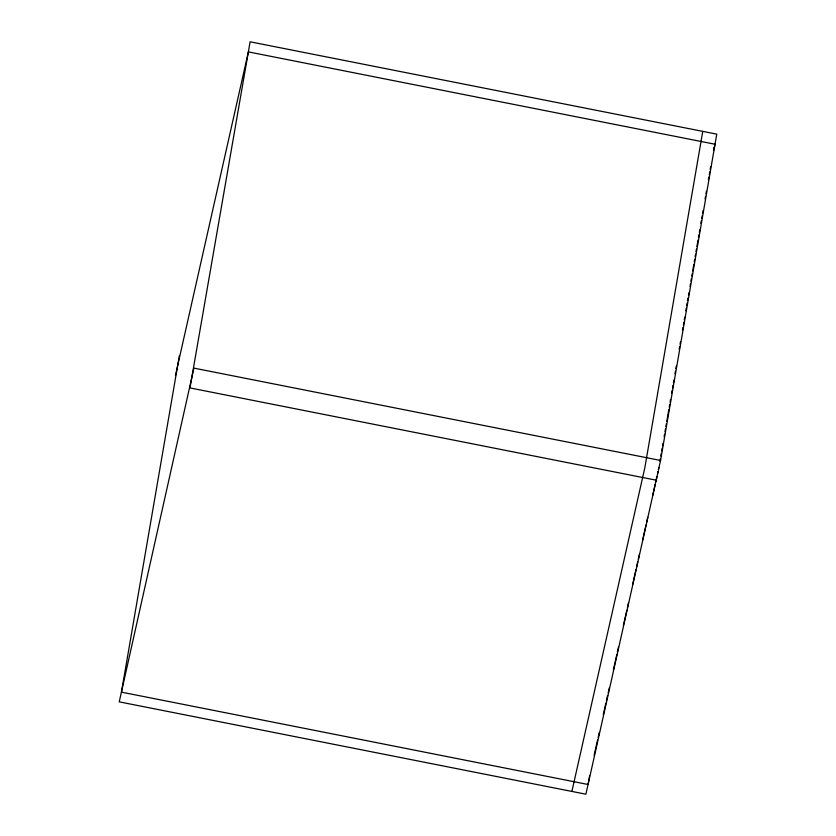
<?xml version="1.0" encoding="UTF-8"?>
<svg xmlns="http://www.w3.org/2000/svg" width="836" height="836" viewBox="0 0 836 836"><rect width="100%" height="100%" fill="white"/><g stroke="black" fill="none" stroke-linecap="round" stroke-linejoin="round"><path stroke-width="1.25" d="M179.364 355.728L121.429 692.145L588.074 784.492L589.599 775.662M702.762 131.377L644.828 467.794L571.887 791.431M656.636 480.272L189.981 387.925L250.11 41.8L716.765 134.147L660.565 460.469L193.91 368.122L119.234 701.853L585.89 794.2L658.162 471.441M658.82 467.606L658.371 470.177L660.565 460.469M659.928 461.179L660.367 458.609M660.806 456.038L661.255 453.467M661.694 450.897L662.143 448.326M662.582 445.755L663.021 443.185M664.129 436.758L664.578 434.187M665.017 431.616L665.456 429.046M665.905 426.475L666.344 423.904M666.783 421.334L668.779 409.765M669.228 407.195L669.667 404.624M670.106 402.053L670.556 399.483M671.663 393.056L672.102 390.485M672.541 387.914L672.99 385.333M673.429 382.763L673.868 380.192M674.976 373.765L675.425 371.194M675.864 368.624L676.303 366.053M679.187 349.344L679.626 346.773M680.076 344.202L680.514 341.631M682.51 330.063L682.949 327.493M683.388 324.922L683.838 322.351M684.276 319.78L684.726 317.21M685.823 310.783L686.272 308.212M686.711 305.642L687.161 303.071M687.6 300.5L688.038 297.93M688.488 295.359L688.927 292.788M690.034 286.361L690.473 283.791M690.923 281.209L691.362 278.639M691.8 276.068L692.25 273.497M692.689 270.927L693.796 264.5M694.246 261.929L694.685 259.359M695.124 256.788L695.573 254.217M696.012 251.646L696.451 249.076M696.9 246.505L698.008 240.078M698.447 237.508L698.886 234.937M699.335 232.366L699.774 229.796M700.881 223.369L701.32 220.798M701.77 218.227L702.209 215.657M702.658 213.086L703.097 210.515M705.093 198.947L705.532 196.376M705.971 193.806L706.42 191.235M708.405 179.667L708.855 177.086M709.294 174.515L709.743 171.944M710.182 169.374L710.621 166.803M713.495 150.166L713.923 147.648M175.435 375.531L248.376 51.895L715.031 144.241L713.662 150.313M594.124 755.305L597.562 740.027M598.137 737.488L599.287 732.388M603.299 714.571L605.881 703.118M606.455 700.568L607.605 695.479M608.18 692.929L609.319 687.84M613.342 670.023L616.78 654.745M617.355 652.205L618.504 647.106M623.374 625.474L626.822 610.196M627.397 607.647L628.547 602.557M632.559 584.74L635.997 569.462M636.572 566.923L637.722 561.823M638.296 559.284L639.446 554.195M642.602 540.192L646.04 524.914M646.615 522.364L647.764 517.275M652.634 495.633L655.215 484.18M655.79 481.64L656.939 476.541M657.514 474.002L658.089 471.452"/></g></svg>
